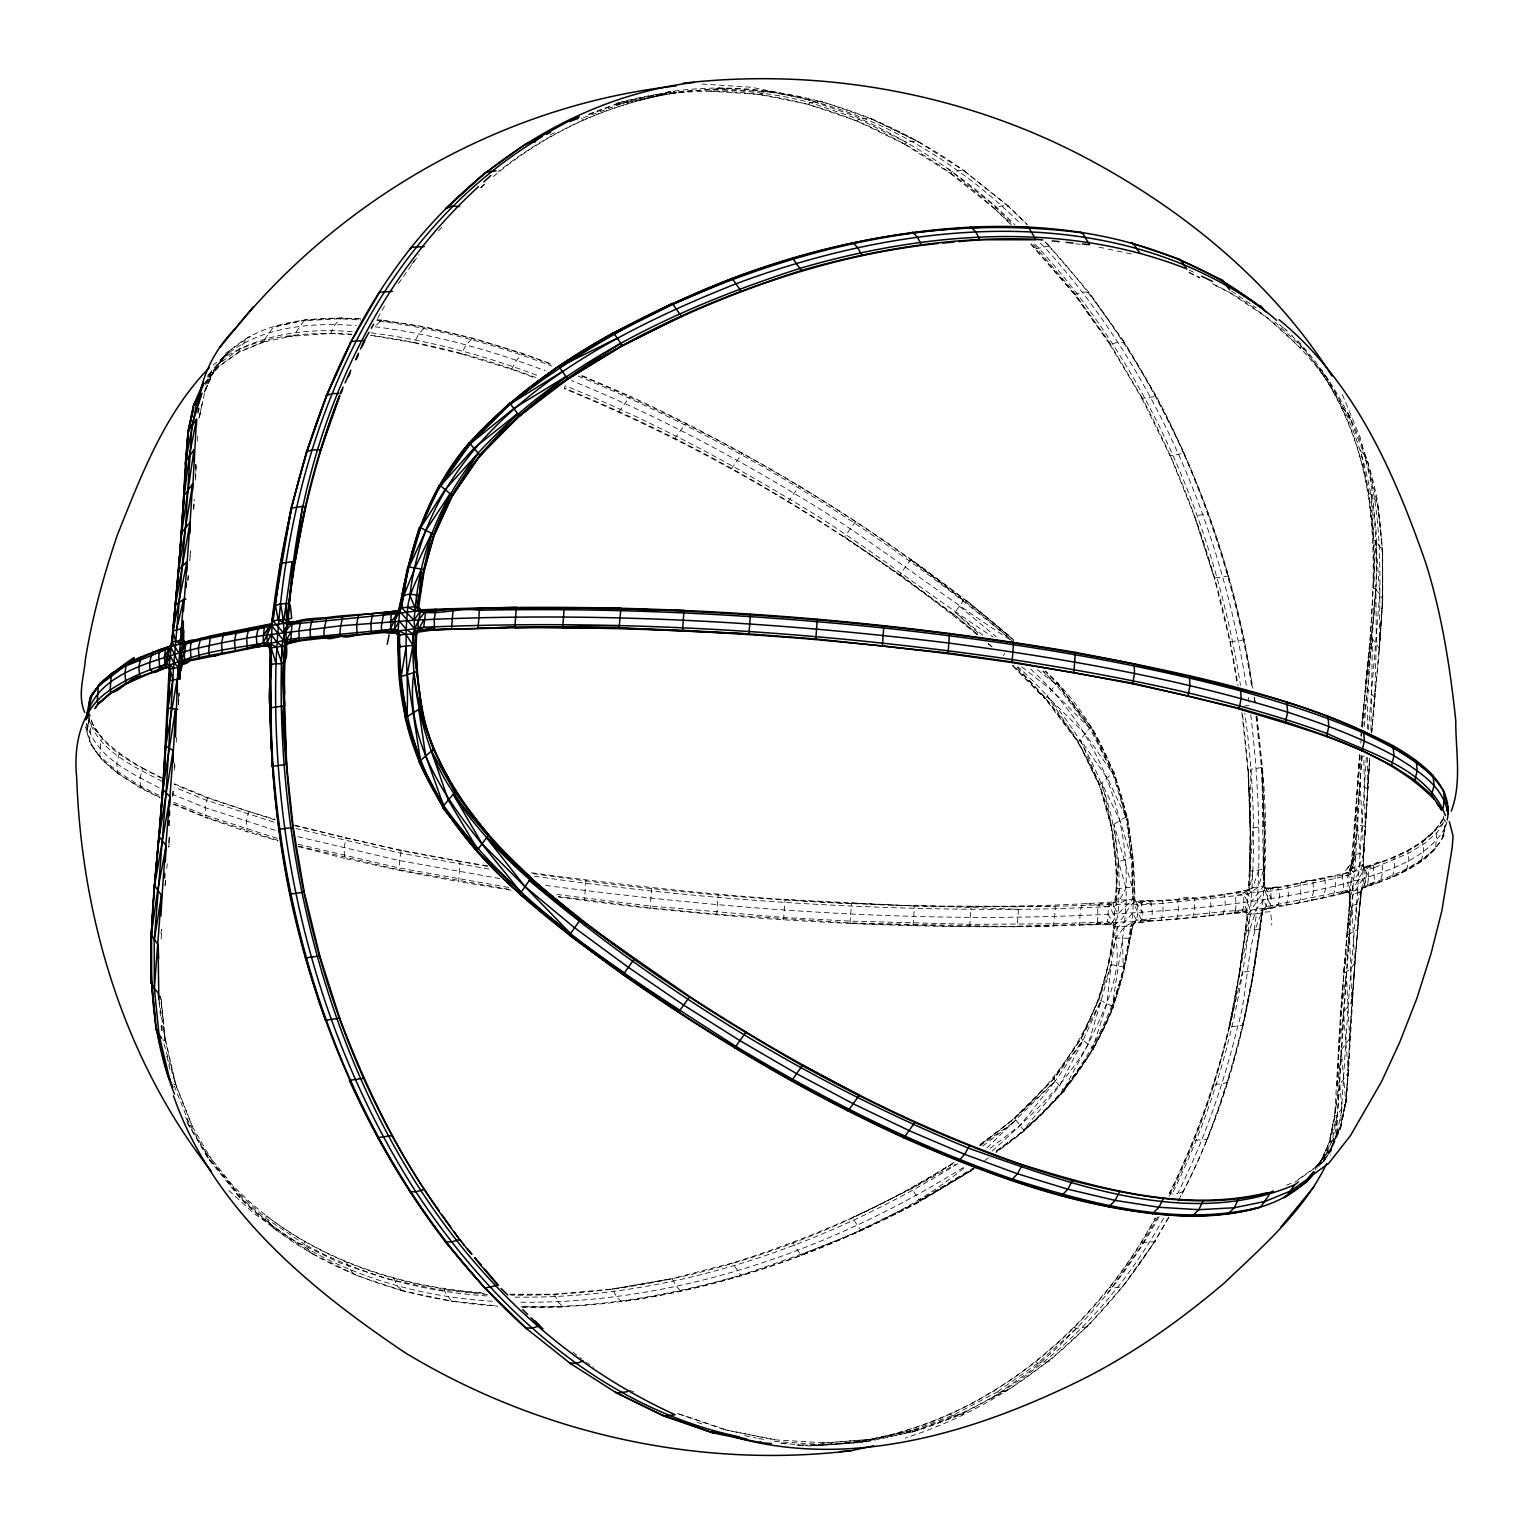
<?xml version="1.0" encoding="UTF-8"?>
<svg xmlns="http://www.w3.org/2000/svg" width="1534" height="1534" viewBox="0 0 1534 1534"><rect width="100%" height="100%" fill="white"/><g stroke="black" fill="none" stroke-linecap="round" stroke-linejoin="round"><path stroke-width="0.75" stroke-dasharray="5 3.75" d="M1297.783 340.682C1339.22 386.204 1367.312 443.115 1377.916 503.804L1377.666 505.664C1389.325 580.83 1377.877 656.59 1371.741 731.699M1250.728 714.691C1258.455 779.004 1261.312 844.179 1256.864 908.857C1242.31 946.286 1237.708 987.685 1228.983 1027.186C1215.12 1084.576 1195.619 1140.51 1169.253 1193.375L1172.034 1194.046C1245.742 1045.996 1267.793 876.087 1244.822 713.157M1256.576 716.167L1262.041 767.499L1263.46 886.211L1270.363 905.846C1269.577 910.544 1262.52 907.15 1262.194 912.193C1250.44 1009.027 1227.679 1105.362 1182.733 1192.512L1180.394 1196.616M1367.542 728.938C1365.778 666.101 1379.488 603.917 1375.864 540.965C1373.122 480.621 1355.807 420.815 1321.829 370.538L1319.393 369.694C1393.447 474.274 1373.237 607.349 1361.655 726.637L1375.921 589.382L1373.333 588.001L1373.716 540.045L1371.128 494.255L1368.596 493.162M1256.883 716.148L1262.367 767.441L1250.804 769.263L1250.325 871.178L1249.002 890.391C1212.148 897.946 1172.398 901.551 1134.776 901.513C1135.812 816.241 1109.868 730.357 1045.517 670.972M1362.192 755.84C1358.146 794.037 1360.294 833.921 1349.69 870.89L1351.339 874.322L1353.026 894.399L1343.439 1012.018L1337.475 1114.739L1329.671 1141.871L1319.47 1164.44L1322.174 1163.213L1330.515 1151.497L1340.313 1129.177L1348.041 1006.975L1356.439 904.811L1361.406 889.356L1366.027 886.978L1367.657 884.447C1361.77 889.471 1363.841 812.157 1363.093 866.173C1368.098 871.83 1366.794 883.987 1361.406 889.356L1360.044 903.296L1349.134 906.306L1340.563 1013.437L1334.676 1116.138L1329.211 1142.236L1319.47 1164.44L1316.421 1168.141M531.397 872.75C724.106 898.751 920.668 915.069 1114.681 901.896C1118.746 876.949 1114.01 851.006 1111.076 826.04L1127.432 815.935L1132.821 856.72L1134.872 900.784C1172.225 900.918 1211.534 897.505 1248.082 889.758C1252.779 829.721 1249.251 768.649 1241.869 708.823M1371.607 733.041L1379.334 648.326C1379.507 583.514 1384.224 517.265 1364.263 454.524L1357.993 448.983M1359.527 754.67L1354.848 824.717L1357.552 825.081L1354.982 867.496L1352.662 890.238L1350.553 894.475L1349.134 906.306L1349.498 894.399L1347.351 890.142C1350.093 880.574 1343.151 870.641 1354.982 867.496L1362.997 865.138L1369.709 759.56M558.376 897.026C710.338 917.946 863.834 927.514 1017.195 926.728L1018.691 906.306C1057.099 906.901 1095.775 904.811 1133.818 903.852L1137.576 905.06L1163.386 903.296L1243.825 894.897L1247.947 894.303L1258.398 887.074L1264.169 885.693L1264.553 826.021L1262.367 767.441C1274.524 893.938 1252.338 1021.222 1206.99 1139.417L1193.433 1140.414M979.612 1145.361L1014.799 1118.305L1053.762 1078.939L1081.202 1038.556L1098.9 999.497L1115.697 938.405L1124.307 926.939L1136.464 920.132L1242.732 909.854L1245.646 911.388L1246.893 914.417L1256.442 913.88L1266.317 906.498L1270.363 905.846L1271.245 898.464L1264.131 885.521L1266.068 887.994C1268.599 895.626 1268.426 906.172 1262.194 912.193L1254.026 969.929L1243.192 1025.23L1228.983 1027.186L1239.472 972.019L1247.986 914.532L1264.399 890.525L1264.783 888.109L1264.399 869.088L1249.654 871.216L1250.172 828.667L1247.986 769.895L1241.505 709.015M1445.066 827.9C1427.924 857.103 1393.62 869.03 1362.863 878.694L1357.648 929.451L1356.439 904.811L1357.417 893.421L1364.608 885.406L1367.657 884.447L1368.596 876.988L1362.786 864.275L1362.863 878.694L1353.026 894.399L1349.747 906.249L1346.756 935.452L1357.648 929.451L1360.792 891.484L1351.857 1001.606L1343.439 1012.018L1340.563 1013.437L1350.553 894.475L1348.846 891.522C1322.922 896.987 1296.844 905.674 1270.363 905.846L1342.288 891.503L1349.153 892.615C1383.361 879.807 1425.316 870.948 1444.088 835.359L1445.181 820.364M1357.648 929.451L1360.044 902.606M1370.917 730.376L1372.47 638.758L1369.862 637.243M716.723 914.782L718.2 894.437M1249.654 871.216L1250.517 828.072L1248.35 769.474L1250.804 769.263M1368.596 876.988L1368.769 869.394L1363.093 866.173L1364.704 867.669C1394.579 858.791 1427.483 846.231 1444.012 818.14C1426.562 845.272 1394.348 859.117 1364.071 866.768L1374.349 867.63L1408.979 853.057L1423.801 843.988L1436.725 832.981L1443.973 822.166M545.682 885.425C765.696 914.36 989.583 928.818 1210.92 906.402C1262.099 900.669 1313.334 893.076 1362.863 878.694L1364.608 885.406L1366.334 886.403L1380.293 882.088L1382.767 872.175L1381.866 862.281C1367.235 860.9 1377.225 874.553 1373.256 882.664L1371.76 885.118L1363.247 887.534L1361.022 892.289L1349.498 894.399L1349.939 907.476L1349.268 894.916L1350.629 906.767L1339.009 1094.183L1336.613 1124.882L1330.285 1155.39M1348.578 1069.62L1346.123 1100.012L1340.313 1129.177L1345.855 1102.908L1348.578 1069.62L1345.912 1100.568L1340.313 1129.177L1331.972 1140.932L1319.911 1164.076L1329.671 1141.871L1339.853 1084.423L1348.309 1072.496L1354.925 962.355L1351.857 1001.606L1349.517 934.839L1343.976 973.553L1338.3 1051.691L1341.176 1050.138L1349.632 1038.537L1354.925 962.355M1345.912 1100.568L1345.855 1102.908L1337.475 1114.739L1331.972 1140.932L1322.174 1163.213M195.623 477.899L195.988 464.323M1271.245 898.464L1270.459 887.803L1266.068 887.994L1278.723 889.758L1335.903 878.388L1351.339 874.322L1359.392 866.403L1363.668 853.69L1369.689 758.256M1374.349 867.63L1365.701 870.277L1363.592 869.49C1335.635 875.07 1305.376 881.762 1277.88 887.4C1286.412 918.502 1261.811 902.721 1246.413 912.577L1235.254 910.851L1234.045 913.229L1223.212 914.571L1135.026 922.72L1130.635 926.363C1121.603 1017.1 1071.269 1100.856 995.374 1151.459M1234.045 913.229C1246.528 915.951 1243.94 899.749 1243.039 892.481C1248.293 890.602 1257.918 894.13 1264.399 890.525L1267.41 891.484L1278.723 889.758M1298.78 1179.071L1315.578 1167.106L1330.783 1148.544L1330.515 1151.497L1316.651 1168.39M1354.637 964.368L1357.858 928.07L1354.637 964.368L1352.068 906.153L1347.216 935.28L1343.496 973.822L1350.86 968.683L1354.695 962.719M1334.676 1116.138L1337.475 1114.739L1336.517 1135.294L1342.039 1109.044L1339.853 1084.423L1337.015 1085.938L1341.061 1013.092L1346.334 972.709L1349.632 1038.537L1349.728 1036.275M556.746 894.437L650.052 906L783.759 917.466L850.354 921.109L970.178 924.35L1054.261 923.794L1107.414 921.876L1111.805 923.698L1113.55 927.035L1130.635 926.363L1132.514 921.896L1133.837 886.805L1116.043 888.857C1124.825 803.279 1080.684 722.226 1017.886 666.753M1351.857 1001.606L1352.163 999.113M1337.495 1085.554L1338.779 1051.308L1343.439 1012.018L1348.309 1072.496L1349.939 1035.757L1345.855 1102.908L1341.176 1050.138L1335.136 1115.755L1329.211 1142.236L1331.972 1140.932M1150.558 901.206C1159.627 936.296 1129.772 914.283 1112.994 925.06L1097.347 922.356L1096.446 924.734L1017.195 926.728L850.047 922.931L716.723 914.226L650.128 907.84L558.357 896.489M178.443 704.777L178.922 693.08M195.566 469.078L195.758 464.514M195.585 480.123L196.237 464.112M360.72 318.804C311.728 316.081 249.62 320.453 218.729 363.903L218.422 366.894L204.597 383.768M1030.503 668.977C1091.844 724.278 1128.89 805.197 1126.052 888.167L1119.436 900.151L1115.563 902.606L1107.874 903.66L1113.588 914.149L1117.461 927.303L1111.095 964.886L1101.086 1000.82L1083.1 1040.282L1055.392 1080.933L1014.799 1118.305L979.401 1145.016C1049.39 1097.711 1103.828 1023.619 1112.438 938.022L1128.564 938.271L1131.958 925.903L1135.582 922.183C1151.305 925.136 1131.67 893.363 1150.634 901.819M1315.271 1170.097L1315.578 1167.106M484.207 1293.296C391.764 1287.275 297.98 1253.892 233.149 1185.667L233.187 1188.294L239.956 1197.786C306.781 1267.352 403.212 1300.295 497.841 1306.143M783.567 919.825L785.044 899.48L914.494 906L1054.97 906.364L1055.373 908.761L1053.475 926.172L969.584 926.728L850.009 923.487M1142.466 904.772C1130.385 893.21 1127.106 918.636 1116.694 922.912L1107.414 921.876L1108.526 906.824C1079.227 902.912 1080.856 898.464 1079.514 925.405M1274.658 321.872L1300.813 345.706L1300.851 348.333L1267.813 318.228L1229.769 292.572L1212.704 284.231M1371.664 732.677L1374.617 697.241L1364.992 686.81L1370.284 637.588L1375.864 540.965L1373.294 539.738L1368.98 493.449L1360.505 449.98M1149.215 921.014L1141.373 919.767L1133.818 903.852L1132.284 887.342L1113.972 824.736L1118.631 861.801L1126.052 888.167L1126.282 899.921L1124.307 926.939L1112.208 1006.304L1113.454 1006.841C1090.54 1066.168 1048.067 1116.234 996.141 1152.398M193.61 508.904L194.109 499.413M1355.788 855.205L1352.528 867.65L1349.69 870.89C1353.026 858.752 1350.093 853.364 1363.649 853.307L1365.183 826.27L1363.803 755.821M178.327 700.06L178.711 693.042M174.435 767.614L174.703 762.935M176.352 742.092L176.621 737.432M1357.417 893.421L1366.295 757.47M1369.594 760.25L1362.997 865.138L1353.908 881.187L1351.339 874.322L1347.466 872.769C1337.034 871.619 1346.718 885.617 1342.288 891.503L1340.85 893.938L1333.391 895.798L1263.191 909.854C1244.822 945.826 1249.366 988.663 1237.554 1026.898C1223.653 1084.442 1204.094 1140.548 1177.652 1193.567L1172.034 1194.046M178.538 704.777L179.248 693.061M913.094 925.213L914.532 905.386L1019.017 909.317L1055.373 908.761L1113.876 906.498L1126.282 899.921L1134.144 898.905L1142.159 912.366M1258.551 870.411L1252.664 887.764L1246.586 890.813L1251.437 901.378L1263.46 886.211L1264.553 826.021L1252.971 827.938L1248.829 887.726L1258.398 887.074L1263.594 869.586L1264.227 826.078L1262.041 767.499M1349.632 1038.537L1351.933 999.593M1363.649 853.307L1369.517 759.809M1353.985 872.213L1350.821 869.759L1359.968 754.901M193.725 509.499L194.3 500.467M174.569 770.049L175.029 763.05M161.051 933.957L161.377 929.259M161.147 938.961L161.799 929.585M169.449 837.794L168.798 847.209L169.545 837.852M190.427 551.224L189.794 560.485L190.542 551.147M1379.258 650.416L1382.633 601.175L1382.652 550.572L1377.916 503.804L1371.128 494.255M212.171 1163.462L186.208 1120.894L208.432 1158.975L214.223 1164.038L242.314 1198.533L239.956 1197.786L208.432 1158.975L205.422 1151.42L233.283 1186.146M1212.55 283.752C1259.088 305.688 1298.665 340.912 1328.578 382.58L1328.578 380.029L1321.829 370.538M1360.811 743.261L1361.904 729.244M1361.962 756.224L1354.062 859.769L1349.805 869.663L1353.717 855.876L1351.205 868.417L1354.982 867.496M203.408 384.919L218.422 366.894L238.959 352.264L264.673 341.737L265.075 338.688L273.397 327.03L306.206 319.935L341.603 317.998L360.298 319.149M187.819 579.814L188.203 575.058M197.464 441.121L198.001 434.141M168.721 842.224L169.104 837.545M1352.873 855.301L1357.935 782.858L1361.291 755.533M850.047 922.931L851.504 903.104L914.494 906M1359.776 754.843L1357.494 782.685L1367.599 789.013M1361.31 736.262L1361.463 728.976M1362.096 726.905L1365.433 687.136L1372.47 638.758L1379.334 648.326M1364.205 726.445L1376.324 582.115L1376.286 533.218L1371.223 482.884L1360.466 438.13L1341.445 392.263M1368.462 729.417L1379.718 594.08L1375.864 540.965L1382.652 550.572L1382.728 599.008L1379.124 649.994L1382.728 599.008L1375.921 589.382L1376.305 643.455L1374.579 699.14M165.499 880.132L164.886 887.266L165.653 880.248M187.953 580.811L188.375 576.285M1360.869 735.994L1361.521 729.014M166.765 868.455L167.225 863.738M1169.426 1196.156C1203.941 1126.723 1226.951 1051.921 1239.28 975.432L1247.41 912.136L1243.595 902.471M1097.347 922.356C1099.36 906.862 1092.591 898.406 1113.876 906.498L1118.075 913.88L1112.438 938.022L1113.933 924.638L1108.2 914.437M1235.254 910.851C1237.996 900.074 1229.884 885.751 1247.947 894.303L1246.854 909.317L1245.052 911.944C1208.926 914.168 1172.264 922.222 1136.464 920.132L1132.821 912.979L1124.805 921.857L1117.461 927.303L1113.128 938.099L1108.181 963.946L1124.729 967.321L1133.204 923.679L1132.514 921.896M1382.537 552.815L1377.8 506.105L1367.273 459.491L1364.263 454.524M1362.518 727.135L1367.638 688.325M1435.632 847.995C1416.822 866.154 1392.258 876.623 1367.657 884.447C1392.795 879.941 1417.55 866.135 1435.632 847.995L1436.725 832.981L1435.46 830.143L1443.897 817.545M1245.32 930.505L1254.179 929.987L1256.442 913.88L1261.504 912.998L1264.515 909.125M1254.179 929.987L1259.222 929.086L1263.096 908.473M651.624 888.052L650.148 908.377M1234.199 912.672L1245.646 911.388L1247.41 912.136L1247.986 914.532L1239.472 972.019L1242.425 972.23L1253.125 970.677L1262.194 912.193M585.969 880.363L584.473 900.669M1252.856 871.12L1249.942 887.764L1248.082 889.758L1251.437 892.404M1169.733 1193.433C1196.117 1140.548 1215.618 1084.596 1229.482 1027.205C1239.031 990.12 1240.047 951.272 1250.689 914.571L1256.864 908.857L1263.556 899.614L1266.317 906.498L1269.232 907.744L1276.48 906.556M1177.92 1201.525C1216.769 1129.638 1240.776 1050.368 1254.026 969.929L1253.125 970.677M202.047 403.825L199.305 417.862L202.948 400.47M87.189 730.107L89.988 715.86L87.189 730.107L89.624 718.737M1242.598 1025.958L1253.7 970.044L1260.066 928.358L1259.222 929.086M1151.229 904.197L1136.579 901.532C1137.921 909.183 1139.302 920.227 1132.188 925.654L1123.291 967.321L1122.37 938.463M487.582 865.828L460.123 861.341L458.647 881.628L511.263 890.238M198.845 418.245L200.666 409.54M203.408 398.284L204.789 391.764L214.089 369.924L227.051 352.226L250.234 336.406L247.607 337.576L239.304 349.234L218.729 363.903M159.919 797.297C130.486 781.918 91.81 763.836 85.904 727.327L86.863 722.763M1340.371 1126.8L1346.123 1100.012L1340.582 1126.263L1330.592 1149.1L1315.367 1167.642L1307.908 1172.973M1442.401 837.909L1445.527 823.662L1442.401 837.909L1433.964 850.526L1421.059 861.533L1392.258 877.333M1447.003 821.649L1442.612 837.334M460.123 861.341L401.275 850.181L399.492 860.593L399.799 870.468L458.647 881.628M1229.482 1027.205L1242.425 972.23M401.275 850.181L346.032 838.082L344.076 848.455L344.556 858.35L399.799 870.468M1119.321 888.857L1118.075 913.88L1132.61 899.461L1132.821 856.72L1118.631 861.801L1119.321 888.857L1116.618 899.94L1113.262 903.833L1107.874 903.66M1361.022 892.289L1362.269 887.592M1161.219 920.668L1163.098 910.889L1162.714 900.285M1176.329 919.384C1183.845 903.641 1166.799 894.38 1194.334 898.119L1194.737 908.07L1192.762 917.85M1223.212 914.571L1225.244 904.792L1224.688 894.226M1208.926 916.182L1210.92 906.402L1210.403 895.837M1333.391 895.798L1335.711 885.962L1334.887 875.435M1349.498 894.399L1351.186 881.935L1348.444 875.147C1321.253 876.01 1294.236 887.016 1266.605 888.876L1264.687 887.361L1271.456 890.89M174.243 783.759L207.493 797.392L248.623 811.544L246.399 821.841L247.127 831.812L278.018 840.9M1298.493 903.181C1306.489 890.986 1290.017 878.273 1312.931 880.919L1313.641 890.832L1311.359 900.669M1286.278 905.424L1288.483 895.626L1287.774 885.08M207.493 797.392L205.153 807.651L206.016 817.68L247.127 831.812M969.641 926.172L971.08 906.306L1018.691 906.92M88.646 720.213C101.11 741.421 121.8 755.802 142.547 768.074L140.016 778.275L141.051 788.38L160.015 797.872M977.216 634.654C852.29 533.698 712.907 449.865 564.282 388.716L565.317 385.763C643.11 417.19 717.72 455.943 789.569 499.164C860.593 540.505 924.465 592.412 993.188 637.147M119.326 753.232L116.737 763.395L117.85 773.558L141.051 788.38M91.292 719.887L92.328 723.933L90.659 726.541L89.547 741.516L101.052 758.793L117.85 773.558M204.329 392.129L211.826 370.787L214.53 369.56L229.736 351.037L207.646 377.441M238.959 352.264L239.304 349.234C274.164 332.015 314.067 328.544 352.379 331.708M1017.272 926.172L1106.57 923.756L1113.933 924.638C1114.125 949.872 1105.42 975.049 1098.402 999.209L1112.208 1006.304L1124.326 967.283L1130.117 937.792L1128.564 938.271M286.781 336.54L330.75 333.472L335.16 324.307L342.024 317.653M1017.349 667.328L1045.536 698.2L1078.057 741.996L1080.358 739.752L1107.548 778.447L1126.033 817.449L1113.626 772.062L1090.693 726.828L1057.041 682.438L1045.153 698.699L1078.057 741.996L1099.284 785.178L1111.076 826.04L1099.763 784.775L1080.358 739.752L1091.019 726.387C1119.111 775.053 1135.659 830.872 1132.284 887.342L1131.325 857.698L1127.03 816.222L1113.991 771.698L1099.284 785.178L1078.46 741.516L1047.262 696.302L1085.363 734.077L1112.764 773.577L1126.033 817.449L1131.325 857.698L1120.223 821.112L1101.911 783.299C1112.035 821.323 1118.19 860.516 1116.618 899.94L1112.898 902.893C1120.395 935.107 1101.508 921.167 1079.629 924.829M536.018 377.632C482.711 357.518 427.296 342.6 370.71 335.352L414.199 342.753L418.84 333.607L425.455 326.934L472.664 338.094L522.883 353.472L551.396 363.98M1330.592 1149.1L1340.582 1126.263L1326.718 1157.614L1319.777 1166.051M205.594 384.957L211.826 370.787L207.282 376.386M205.211 390.115L214.089 369.924M204.789 391.764L214.53 369.56M414.199 342.753L461.389 353.894L466.163 344.786L472.664 338.094M461.389 353.894L511.608 369.291L516.517 360.222L522.883 353.472M618.835 411.975L630.11 396.136C767.153 459.989 896.872 540.677 1012.363 638.355M674.711 438.782L686.005 422.943M731.315 468.848L742.59 453.009M377.671 318.075L384.689 305.784M1155.677 1218.015C1087.529 1344.187 957.312 1445.066 809.492 1444.97L809.07 1444.875C956.852 1444.951 1087.05 1344.11 1155.179 1217.958M1157.786 1216.922L1140.03 1247.947L1107.836 1293.239M1159.129 1216.635C1127.298 1274.696 1083.924 1326.22 1033.283 1368.75L989.257 1400.101M1163.558 1218.207C1109.274 1316.345 1021.26 1399.353 912.346 1431.931L859.539 1442.516L815.685 1445.757M1168.64 1217.152C1112.629 1320.448 1017.675 1402.249 905.271 1438.01M1168.544 1217.919L1154.546 1241.773L1141.123 1242.54M855.608 521.56L844.64 536.9L899.94 574.675L953.4 614.789L964.618 598.759L1013.916 640.292L964.311 599.18L910.889 559.277L899.614 575.173C795.494 500.448 683.32 436.5 564.55 388.16M788.035 501.848L799.329 486.01M1073.953 1327.389L1076.523 1328.348L1087.203 1326.814L1123.77 1285.281L1155.639 1240.45L1122.62 1286.7L1111.92 1288.253L1109.255 1287.371M1363.055 864.486L1363.592 869.49L1352.662 890.238L1347.351 890.142L1345.759 892.654L1340.85 893.938M1206.99 1139.417L1207.967 1138.324M1088.085 1325.491L1048.623 1361.636L1037.962 1363.17L1035.469 1362.134M411.783 264.097L415.944 258.249M398.418 283.656L419.204 254.433M1049.582 1360.255L1007.244 1390.782L996.582 1392.335L952.748 1415.441L906.92 1432.257L904.715 1431.088M1392.431 876.758L1394.77 867.4L1393.754 856.912L1407.886 850.756L1422.67 841.725L1435.575 830.738M1406.467 870.008L1408.845 860.612L1407.886 850.756M1421.251 860.957L1423.667 851.562L1422.67 841.725M912.346 1431.931L963.41 1413.907L964.905 1412.2L918.789 1429.209L871.485 1439.448L823.125 1443.015L816.433 1445.776L797.757 1444.549M376.482 324.901L381.755 320.088L425.455 326.934M1315.367 1167.642L1330.783 1148.544M208.682 374.699L227.051 352.226M204.808 383.232L218.633 366.358L239.17 351.708L264.883 341.181M1003.217 655.536L1004.828 653.599M614.827 105.002L662.113 94.782L669.073 91.81C773.577 76.316 880.094 109.873 964.675 171.175L918.329 141.837L869.567 117.715L858.925 119.269L856.797 120.956L808.341 104.37L759.388 94.418L710.472 91.215L717.567 88.224L722.917 87.898L724.93 89.125C642.478 89.49 562.288 120.668 498.071 171.789M857.429 1441.308L864.927 1442.19L871.887 1439.218L919.173 1428.998L917.581 1430.723L864.927 1442.19L816.433 1445.776M438.551 230.982L443.153 225.747M1132.188 925.654L1130.635 926.363M986.976 1147.969L1055.392 1080.933L1053.417 1078.479L1081.202 1038.556L1101.086 1000.82L1088.105 1044.366L1063.503 1090.156L1064.308 1091.192L1023.964 1130.807L995.892 1152.111M1442.708 823.873L1422.555 841.131M992.172 1151.114C1027.569 1118.727 1063.982 1086.494 1088.105 1044.366C1103.445 1011.309 1122.83 976.084 1115.697 938.405M480.583 187.57L484.073 184.425M481.043 187.666L484.552 184.502M493.296 176.602C545.452 132.844 609.228 103.257 676.571 92.692L669.073 91.81L616.419 103.277L615.211 104.791L662.515 94.552M1076.523 1328.348L1037.962 1363.17L996.582 1392.335L994.166 1391.223M306.627 319.59L273.397 327.03M618.681 102.778C681.192 85.329 747.729 86.211 810.355 102.625L820.997 101.091L871.254 118.885L918.713 141.914L911.905 141.186L904.274 144.004L856.797 120.956M982.795 1146.071L1016.237 1120.414L1014.492 1117.826L1053.762 1078.939L1083.1 1040.282L1080.78 1038.173L1098.9 999.497L1111.095 964.886L1106.858 1003.715L1092.687 1048.086L1093.684 1048.949L1064.04 1090.904L1023.964 1130.807L995.585 1151.766M990.159 1148.314L1020.014 1125.496L1055.392 1080.933L1063.503 1090.156L1093.378 1048.719L1113.454 1006.841L1124.729 967.321C1110.233 1031.116 1073.953 1088.641 1023.466 1130.098L1024.213 1131.095M984.675 1160.624L988.414 1157.786M963.812 1168.179C898.962 1220.93 818.523 1249.059 740.232 1275.329C669.303 1295.463 595.786 1308.751 521.828 1306.584M222.545 357.805C259.131 326.646 310.136 322.102 356.252 325.591M1294.83 1182.292L1306.028 1174.315M212.996 365.092C251.749 334.949 304.748 331.517 352.015 334.201M979.996 1145.936L1016.237 1120.414L1023.466 1130.098L1059.63 1085.765L1083.1 1040.282L1092.687 1048.086C1116.579 1010.407 1124.096 966.228 1133.204 923.679L1135.026 922.72M954.167 1162.273C885.597 1206.414 809.99 1238.647 732.332 1263.019L730.913 1263.422M957.753 1163.673C825.177 1246.279 670.147 1299.797 512.739 1297.093M963.333 1167.508C830.757 1250.325 675.823 1304.437 518.3 1302.193M974.78 1167.125L919.633 1200.489L911.445 1188.236L954.378 1162.638C822.397 1245.09 667.808 1297.131 511.186 1295.08M971.233 1170.193C865.483 1237.67 745.62 1283.594 621.366 1301.657L616.649 1296.959L612.507 1289.02L554.273 1294.255L509.729 1294.217M975.317 1167.738L919.633 1200.489L920.534 1201.275L973.515 1169.234L920.285 1201.007L860.727 1229.865L853.978 1220.335L852.597 1217.612L911.714 1188.716L955.452 1164.421M1008.279 1389.344L964.541 1412.43M823.125 1443.015L871.887 1439.218M759.388 94.418L766.616 91.446L771.947 91.12L773.845 92.347L724.508 89.03M549.939 135.069L556.209 131.771M808.341 104.37L810.355 102.625L858.925 119.269L906.479 142.355M725.659 1429.63L676.762 1413.255L725.237 1429.861L774.612 1439.582L772.695 1441.327L821.725 1444.549L870.181 1440.982M1183.769 1191.285L1177.652 1193.567M520.927 1306.853C660.828 1310.554 797.968 1266.144 920.534 1201.275L861.494 1230.306L800.729 1254.889L792.694 1242.617M1030.733 244.059L1074.433 294.451L1109.926 344.479L1118.152 342.197L1124.077 342.331C1190.748 446.893 1233.873 565.854 1252.53 688.325M629.285 1390.207L633.868 1391.99M904.274 144.004L950.217 173.265L952.537 171.674L963.179 170.14L1008.643 206.265L1026.936 224.117M1228.025 1082.064L1222.023 1084.039L1213.49 1084.174M950.217 173.265L994.185 208.356L1002.086 205.709L1008.643 206.265M1109.926 344.479L1141.929 398.418L1156.425 396.328C1204.631 487.371 1237.478 586.448 1252.837 688.306M1286.47 1185.245L1292.913 1182.618M1035.718 248.911L1048.872 245.958L1088.91 292.361L1124.422 342.389L1156.425 396.328M1074.433 294.451L1082.563 292.035L1088.565 292.304L1124.422 342.389M588.903 114.091L621.654 102.069L674.461 91.484M588.692 114.59L613.044 105.597M583.419 117.754L627.08 101.743L629.285 102.912M1342.423 874.188L1350.284 871.753L1352.528 867.65L1355.289 824.774L1360.159 783.625L1363.668 853.69M1169.924 454.678L1194.296 515.846L1208.83 513.756M1342.288 891.503L1347.351 890.142M963.41 1413.907L952.748 1415.441L950.447 1414.29M264.673 341.737L295.353 335.428L295.832 332.379L304.135 320.721L339.589 318.765L360.682 320.05M612.507 1289.02L672.065 1278.551L676.379 1286.47L681.249 1291.417M1373.313 865.31L1367.753 866.998M1311.532 900.094L1323.286 898.119L1325.587 888.282L1324.762 877.755M1324.839 878.368L1312.931 880.919M1341.004 893.382L1348.846 891.522L1350.227 889.394L1348.271 882.721M1248.35 769.474L1249.999 828.13L1252.971 827.938M1244.074 706.158L1249.731 705.333L1248.139 696.072M1277.803 886.786L1270.459 887.803L1277.88 887.4M1242.732 909.854L1250.114 910.352L1247.756 901.896L1243.825 894.897L1235.599 893.536M607.886 1289.806L670.358 1279.03L732.332 1263.019L741.516 1275.904M662.113 94.782C791.237 75.971 920.688 134.57 1011.27 224.386M1265.109 912.078L1270.651 911.695L1271.801 925.175M1096.561 924.177L1106.57 923.756M1126.282 899.921L1115.544 899.844L1118.631 861.801L1115.601 862.434C1113.281 784.986 1069.256 715.918 1012.977 665.372M1244.438 639.774L1229.923 641.883L1214.295 577.589L1194.219 515.06M1106.359 924.312L1111.325 924.293M1019.017 909.317C856.356 910.218 693.579 899.403 532.624 875.952M509.94 1294.715L554.483 1294.754L558.261 1302.232L563.457 1307.141L521.253 1307.102M1228.792 575.998L1214.276 578.088L1194.296 515.846M851.466 903.718C744.335 898.694 637.396 889.011 531.282 873.364M377.076 319.801L381.755 320.088M376.674 320.146L381.333 320.433C440.258 327.95 497.821 343.942 553.218 365.15M330.75 333.472L351.785 334.776M717.567 88.224C831.927 88.723 940.4 144.1 1020.398 223.6M823.528 1442.785L774.191 1439.793L725.237 1429.861M781.132 1443.034L811.083 1446.102M781.4 1443.475L788.399 1443.935M797.066 1445.181L806.405 1445.795M701.939 84.006L751.468 87.265L801.036 97.313L852.77 115.28C912.672 141.818 968.472 178.385 1014.914 224.731M1184.631 453.661L1183.596 453.22C1149.407 377.863 1104.902 307.049 1048.872 245.958M1075.679 243.772L1080.339 244.232M205.422 1153.971L233.187 1188.294L266.302 1218.475L304.422 1244.17L311.172 1253.661L313.396 1254.294L273.071 1227.967L266.302 1218.475L266.187 1215.772C328.602 1263.402 406.222 1287.697 484.015 1292.817M487.524 1294.581L437.995 1289.595L386.932 1278.819L339.589 1262.789L293.531 1240.297L255.008 1214.334L228.566 1190.269M486.93 1295.904C423.288 1291.916 360.337 1275.157 304.422 1244.17L304.231 1241.428M492.472 1301.235C398.322 1295.655 302.639 1262.463 236.217 1193.318M444.323 1288.828L444.822 1291.686L451.571 1301.158L497.515 1305.913M379.416 321.2C438.436 328.717 496.115 344.767 551.626 366.012M375.005 326.742C433.297 334.182 490.286 349.848 545.126 370.768M371.113 332.859C428.58 340.203 484.821 355.505 538.933 376.041M487.467 866.422L401.141 850.795L294.796 825.752M489.058 869.107L400.278 853.057L293.703 827.976M499.796 878.541L399.492 860.593L292.86 835.493M508.598 887.438L399.185 867.995L294.854 843.47M508.943 889.317L399.741 869.912L293.397 844.87M1365.183 826.27L1357.552 825.081L1360.121 854.496M451.571 1301.158L453.489 1301.695M393.759 1278.148L397.287 1286.067L402.924 1291.014M402.579 1290.765L353.951 1274.562L347.202 1265.09L346.914 1262.29M773.424 92.232L822.397 102.184M744.68 1435.651L756.358 1438.01M758.697 1438.489L765.696 1439.908M1098.881 247.127L1105.765 248.566M1108.066 249.064L1114.95 250.521M1117.251 251.001L1124.154 252.458M1126.455 252.937L1133.338 254.395M400.911 1290.458L453.144 1301.446M583.553 119.71L581.252 118.559M294.95 825.158L346.032 838.082M298.114 846.615L344.556 858.35M248.623 811.544L275.085 819.309M274.931 819.923L207.32 797.987L174.071 784.353M273.819 822.128L206.074 800.154L174.703 787.287M275.161 830.297L205.153 807.651L171.693 793.922M277.136 838.369L204.981 815.091L173.61 802.244M277.942 840.325L205.92 817.104L170.447 802.57M173.495 1084.02L176.007 1085.017L192.44 1126.32L189.967 1125.419L174.377 1086.187M697.165 1422.306L703.78 1424.568M511.608 369.291L535.749 378.189M176.007 1085.017L165.404 1040.838L162.872 1039.726L175.624 1084.73L192.057 1126.052L214.223 1164.038M172.767 804.046L206.016 817.68M582.095 375.677L630.11 396.136M581.712 376.041C736.301 441.274 883.047 528.405 1009.717 638.719M577.992 375.983C735.534 441.389 882.817 531.895 1013.226 641.768C938.75 594.137 870.2 537.82 793.73 493.143C722.514 450.344 648.614 411.802 571.53 380.624M800.729 1254.889L801.899 1255.521M1245.052 911.944L1246.413 912.577M1188.946 269.965L1195.35 273.09M1189.061 272.266L1199.741 277.481M1189.234 272.764L1199.895 277.98M313.032 1254.045L355.715 1274.907M142.547 768.074L161.511 777.585M161.319 778.16C134.436 764.047 101.34 748.899 90.564 718.43M162.086 781.362C134.129 766.578 98.406 751.104 88.569 718.43M159.037 787.786C131.215 773.04 95.434 757.087 87.054 723.875M158.884 795.245L139.882 785.734L116.622 770.873L99.806 756.089L100.899 741.114L102.548 738.468L92.328 723.933M860.727 1229.865L861.763 1230.556M585.777 1362L593.773 1367.101M1231.476 291.115L1256.25 307.816M274.989 1228.389L241.931 1198.284M1292.069 335.716L1291.686 335.467C1355.845 402.33 1379.124 497.745 1373.735 588.327M1341.56 407.68L1347.792 413.106L1350.802 418.092L1350.745 420.565L1328.444 382.119M899.94 574.675L953.745 614.29L977.561 634.156M910.582 559.661L963.544 600.523M1021.759 666.83L1051.845 690.338L1089.984 728.458L1112.764 773.577L1090.693 726.828L1056.734 682.879L1045.21 671.413M1037.31 669.725L1056.082 684.452L1089.984 728.458L1056.734 682.879M1008.279 206.189L963.179 170.14M947.13 168.107L991.558 203.543L1013.36 224.846M1114.681 901.896L1118.018 904.811M572.796 1351.953L581.961 1359.277M959.517 606.313L996.295 636.898M982.795 635.249L955.26 612.315L980.13 634.731M988.203 643.82L991.865 646.869M953.745 614.29L977.388 634.386M988.318 643.666L991.942 646.754M1283.824 327.969L1287.314 331.133M1279.509 324.364L1286.853 330.96M1045.21 241.969L1050.196 246.821L1044.846 241.893M1007.244 205.307L1027.243 224.808M1040.397 243.12L1043.734 246.38C1154.661 367.815 1221.256 525.299 1246.528 686.791M1034.894 244.232L1038.23 247.492C1148.525 368.256 1215.024 524.724 1240.469 685.314M1031.212 243.868L1074.912 294.279L1110.405 344.306M994.185 208.356L1010.791 224.578M1042.89 671.317L1056.082 684.452L1043.101 670.876M1012.632 665.89L1045.153 698.699L1012.9 665.488M1033.513 244.52L1072.611 290.52L1108.488 341.047L1142.408 398.265M1300.813 345.706L1328.578 380.029M85.904 727.327L90.832 744.278L101.052 758.793M185.595 1117.423L205.556 1151.881M1140.817 395.542L1141.603 397.095C1189.636 486.987 1222.464 584.953 1238.034 685.679M1141.929 398.418L1170.116 455.751L1183.596 453.22C1216.174 528.329 1239.856 607.368 1251.974 688.383M1347.792 413.106L1367.043 461.427M1443.245 816.146L1445.316 824.237M163.697 1031.5L175.624 1084.73M166.784 1056.044L170.14 1070.023M1254.448 697.548L1255.656 704.489M1254.122 697.567L1255.33 704.509M1230 641.672L1237.113 683.474M159.114 999.823L163.371 1029.237M1256.02 716.282L1261.504 767.709L1263.69 826.385M161.166 998.922L163.755 1024.539L160.552 996.295L163.352 1024.233M163.601 1026.572L165.02 1040.551M159.076 1002.373L160.744 1018.71M1367.523 757.413L1367.542 788.131M173.093 791.007L172.69 798.044L173.15 791.045M1354.062 859.769L1345.203 871.159L1354.062 859.769M165.404 1040.838L163.87 1026.783L165.404 1040.838"/><path stroke-width="1.5" d="M174.531 1094.126C129.7 982.469 162.182 860.919 165.71 745.102L162.872 789.588L170.025 796.721L169.699 806.27M175.432 737.183L177.925 666.811L184.061 642.784L211.404 635.728L271.595 623.724C287.395 489.806 326.263 354.488 411.38 247.3L424.266 246.552M192.594 490.938L196.505 419.261L188.126 431.112L178.596 571.568L171.904 642.554L167.417 656.379L164.253 664.912L159.804 668.977L126.018 683.934L111.368 692.908L98.521 703.876L97.256 701.019L98.349 686.005C117.063 664.951 144.311 654.75 170.466 646.14L172.172 642.842L181.683 532.605L188.126 431.112L193.687 404.823L203.485 382.503M196.486 426.011L196.505 419.261L189.449 455.387L184.138 495.597L178.653 569.919L169.354 664.816L162.872 789.588L175.547 709.111L177.81 709.417M474.581 1257.938L497.802 1285.281L485.127 1288.042C322.313 1109.6 257.079 858.446 272.4 621.443L280.818 563.879L290.885 508.847L307.183 450.9L327.145 394.564L351.305 341.488L364.306 340.567L369.004 332.36M542.384 136.526C362.043 243.772 284.269 462.405 276.043 663.513C270.636 848.053 315.793 1035.642 415.848 1191.803C491.129 1306.412 601.692 1408.193 739.33 1436.859M583.342 1360.946L576.017 1363.477L569.325 1362.825L616.879 1393.179L664.433 1416.285L675.075 1414.731C389.406 1284.303 269.946 941.895 281.968 646.14C285.324 616.917 302.639 619.468 326.608 617.646C350.538 614.137 375.408 614.635 398.993 610.436L401.563 607.752L414.736 606.793L418.648 607.061L420.872 609.803C639.697 601.079 859.481 615.671 1075.353 652.372C1183.577 673.196 1294.178 694.672 1392.949 745.62C1419.276 760.73 1453.964 784.679 1447.252 819.789M284.576 701.019L286.59 764.392L293.167 827.382L304.231 892.098L289.696 894.207C273.129 813.384 267.875 730.759 270.463 648.403L270.195 643.379L290.904 639.007L394.622 629.055L405.916 634.194L416.673 634.271L418.935 630.282L423.71 627.272C620.503 618.854 818.025 631.318 1012.843 659.639C1119.475 676.436 1226.184 697.05 1327.926 733.846C1369.824 753.328 1427.272 768.4 1445.431 815.57M284.653 693.828C283.061 663.57 287.126 633.35 280.415 603.936L274.509 605.547L271.518 625.45L263.196 642.995C237.751 653.024 208.682 653.062 182.623 662.554L180.398 666.676L179.497 679.006L169.334 680.578L165.768 746.003L173.131 750.471L172.92 762.302M1273.393 1191.074L1269.117 1192.819L1268.925 1195.312L1260.603 1206.97C1177.901 1227.622 1092.246 1204.209 1013.169 1179.339C916.086 1145.86 824.026 1099.322 736.128 1046.514C630.11 978.251 518.281 909.835 443.633 805.618C411.457 754.575 398.648 694.442 399.588 634.635L397.421 632.602L390.691 632.449L391.055 614.329L420.374 610.398L516.344 607.291L514.849 627.713L434.429 629.765L417.516 632.2L398.993 610.436L391.055 614.329L287.778 624.587L278.172 620.024L273.09 620.906L263.426 635.44L263.196 642.995L264.212 646.102L269.811 645.814L271.135 647.693L276.043 663.513C296.369 667.673 279.476 631.337 289.581 621.96L293.358 621.596L271.518 625.45C242.794 633.638 211.615 635.824 182.68 644.913L175.528 640.886L172.959 631.03L181.376 535.098L185.614 461.561L197.483 398.706L202.028 393.068L191.942 424.956L185.518 527.255L173.534 667.923L166.055 793.174L154.263 939.92L154.34 988.375L159.095 1035.143L169.737 1079.476L166.957 1072.573M181.376 535.098L184.138 495.597L192.613 483.977L190.101 522.212L175.24 606.237L172.172 642.842L164.406 657.319L165.48 667.98L169.565 667.348L170.178 670.013L165.883 745.294M183.313 620.906L183.428 639.889L184.77 642.209L183.428 639.889L183.754 630.378M183.428 611.395L190.101 522.212L181.683 532.605L194.07 449.615L185.614 461.561M87.841 718.2L89.912 698.641C93.363 681 182.527 623.782 98.349 686.005M817.277 619.218L815.8 639.563C715.707 631.241 615.268 626.965 514.849 627.713L619.333 625.604L620.925 608.231L479.509 608.423L478.109 628.288L514.849 627.099L619.468 628L749.014 633.906L815.877 638.949L948.127 653.024L1012.21 661.959L1132.859 683.205L1239.204 708.248L1285.55 721.862L1326.68 736.013L1362.154 750.567L1391.645 765.332L1414.866 780.173L1431.644 794.957L1441.672 810.067L1436.572 802.8M189.871 533.544L190.101 522.212M191.041 659.965C180.686 667.539 185.48 649.074 185.691 644.107C185.921 640.828 195.796 638.182 191.175 642.65C188.241 654.059 196.084 661.748 182.105 664.567L181.012 670.741M160.955 915.875C164.483 846.921 172.863 778.198 175.547 709.111L167.935 707.941L172.863 679.792L169.565 667.348L167.264 664.03L167.417 656.379L168.356 648.901L171.559 644.97L165.346 649.86L125.922 666.005L124.944 673.464L126.018 683.934L139.728 676.647L168.28 666.638L173.917 662.803L178.922 662.094C206.381 650.55 237.808 648.019 267.184 642.42L276.216 646.83L285.784 646.178L290.904 639.007L291.997 624.05L300.779 621.212L399.013 610.781C409.54 550.418 428.005 489.979 469.308 442.789C539.987 365.092 635.747 316.618 732.101 278.479C904.753 214.626 1127.701 189.948 1276.614 320.338M180.092 678.987L180.398 666.676L170.677 646.715L171.942 642.037L183.428 639.889M186.208 587.349L186.343 582.671M186.688 570.974L186.956 561.617L178.653 569.919L178.596 571.568M291.211 508.713L271.518 625.45L286.532 644.146L299.437 640.963L298.881 630.416L300.932 620.656L288.986 622.516L283.924 619.352L278.172 620.024L275.353 604.818L280.818 563.879L291.211 508.713L306.57 451.744L326.493 395.504L350.615 342.542L379.454 292.227L392.397 291.383M169.066 825.388L169.239 820.613M169.392 815.82L169.545 811.045M1258.647 305.362L1260.929 306.033L1264.63 310.482C1112.572 197.694 904.197 221.145 736.627 283.541C595.806 339.244 429.175 427.852 409.904 595.633L414.736 606.793L420.374 610.398L425.877 609.765L423.71 627.272C383.136 634.117 340.836 635.459 299.437 640.963M750.433 614.175L748.956 634.52M514.849 627.099L434.429 629.765L434.237 619.142L435.924 609.343L419.415 612.469L414.103 620.215C417.421 663.378 416.788 707.96 433.892 748.956C483.344 861.264 592.949 928.799 689.686 996.582C794.018 1064.462 904.542 1123.943 1022.392 1164.709C1100.626 1189.253 1185.245 1212.589 1267.122 1192.723M167.935 707.941L170.178 670.013L168.28 666.638C152.326 674.519 146.344 674.979 151.502 654.635L153.016 652.142M164.56 877.966L164.79 873.364M165.346 861.84L166.151 845.694L159.172 836.778L165.71 745.102M169.354 680.981L169.948 669.169L169.354 664.816L167.264 664.03C147.111 669.955 127.59 678.296 110.141 690.051C80.516 709.091 73.383 744.968 76.7 777.623C81.455 917.716 124.043 1059.956 211.174 1171.075M169.334 680.578L169.948 669.169L181.472 666.638L181.702 652.372L185.691 644.107L192.459 640.771L269.428 625.335L271.595 623.724L264.289 628.039L263.426 635.44C233.494 640.157 203.677 645.967 174.531 654.366C139.632 665.334 93.191 678.968 86 719.81L89.912 698.641L100.017 683.474L112.864 672.506L111.234 675.018L110.141 690.051C113.171 699.389 131.905 674.538 139.728 676.647L138.789 666.772L141.32 656.82L112.672 673.081M280.415 603.936L289.274 603.418C297.558 532.471 314.048 462.578 339.436 395.772C311.421 467.371 294.279 542.94 287.74 619.506L289.581 621.96L288.219 621.328C295.353 460.967 358.323 296.292 478.512 186.649M619.468 628L682.534 630.282L683.991 610.513L564.167 607.828L562.748 627.694L619.468 628L619.333 625.604M166.151 845.694L157.619 890.545L151.252 934.973L154.646 883.584L151.252 934.973L158.06 944.637L158.711 958.731M158.788 997.56L158.136 993.035L154.34 988.375L161.453 895.262L154.57 885.674L162.853 788.092L159.172 836.778L173.131 750.471M185.326 464.438L187.857 434.007L193.687 404.823L197.483 398.706M682.534 630.282L749.014 633.906M185.537 463.901L188.068 433.451L193.418 407.756M184.598 659.121L182.105 664.567L178.922 662.094L183.581 599.487L185.882 599.046M154.57 885.674L159.21 834.86L154.57 885.674L170.025 796.721M1139.839 253.014L1133.089 243.542L1131.076 242.986L1180.049 259.438L1186.798 268.91C1063.541 220.282 925.405 231.845 800.537 268.182C682.362 306.436 563.361 359.742 478.205 453.029C451.418 487.352 430.651 526.392 421.371 569.152C415.446 583.112 407.641 596.688 407.392 612.258C403.73 647.003 409.29 681.901 406.778 716.742L405.398 718.257C431.591 833.863 532.279 909.01 623.111 974.723C711.757 1037.08 805.312 1092.687 903.89 1137.864C995.125 1177.882 1091.326 1213.356 1191.976 1216.347C1235.081 1215.657 1284.763 1208.466 1313.871 1173.337M384.037 612.488C380.259 631.183 377.556 634.328 397.421 632.602L399.99 646.773L398.437 647.31C394.967 744.048 447.87 832.732 520.045 893.708C603.591 965.519 696.11 1026.246 791.755 1080.607C877.563 1127.816 967.245 1169.023 1061.739 1195.561C1125.496 1211.726 1193.49 1224.746 1258.474 1207.757L1260.603 1206.97M405.398 718.257L399.665 677.434L401.179 676.475C391.956 626.025 404.458 575.384 419.376 527.102L434.371 534.772L424.285 570.073L418.648 607.061L421.371 569.152L407.776 566.698L401.563 607.752L389.962 629.323C356.367 638.355 319.13 633.926 285.631 643.532C273.8 859.539 333.53 1084.921 471.475 1254.294M564.167 607.828L516.249 607.847M258.556 626.754L256.389 636.533L257.079 647.06L191.117 660.579M127.322 664.088L161.377 649.15L159.881 651.624C155.893 659.773 165.768 672.985 151.521 672.582M164.406 657.319L165.346 649.86L170.677 646.715L187.301 641.615M159.172 836.778L159.363 835.263M305.458 506.757L295.065 561.904L292.112 561.693L283.924 619.352L287.74 619.506M162.872 789.588L163.026 788.399M151.348 983.428L151.348 932.825L151.348 983.428L154.34 988.375M151.252 934.973L151.482 933.247M304.94 506.738L302.524 506.431L288.622 603.399L287.222 621.788L284.519 623.571M815.8 639.563L882.376 645.948L883.852 625.623M165.768 746.003L177.177 679.083L177.465 693.08M1448 814.19C1444.031 785.581 1416.227 769.704 1393.984 755.725C1360.179 737.413 1324.072 724.086 1287.601 712.159C1177.422 678.124 1063.446 658.297 949.316 643.13C771.966 621.385 592.699 611.357 414.103 620.215L401.563 607.752C406.874 564.876 418.322 522.902 439.568 484.993L450.095 493.68L433.873 534.503L424.285 570.073L421.371 569.152C417.593 586.141 415.311 603.13 414.103 620.215L340.759 625.776L263.426 635.44M178.653 569.919L192.613 483.977M154.263 939.92L161.453 895.262M451.629 629.093L424.247 629.745L416.634 631.509L416.232 645.258L406.222 645.948L401.179 676.475L416.845 671.7L415.58 634.175L424.036 619.659M882.376 645.948L948.031 653.637L949.527 633.331M948.031 653.637L1012.095 662.573L1013.571 642.267M300.779 621.212L293.109 622.152L287.778 624.587L283.196 632.545L273.09 620.906L280.492 563.994L291.805 507.984L302.524 506.431M186.956 561.617L172.959 631.03L183.217 628.039L182.795 642.152L192.459 640.771M451.59 628.461L453.124 608.653L424.803 612.219L418.59 619.947L412.761 633.945L412.953 645.258L407.258 674.346L420.45 760.557L419.261 762.456L442.942 807.229L477.764 849.568L476.806 851.581M387.22 644.299L389.137 634.75M1012.095 662.573L1073.877 672.659L1075.353 652.372M198.116 405.225C201.318 376.079 214.702 349.33 235.296 328.602M197.886 412.723L198.806 408.351M88.972 708.056L91.599 696.091L99.825 684.049M1447.137 811.237L1448.096 806.673M1073.877 672.659L1132.725 683.819L1134.508 673.407L1134.201 663.532M188.126 431.112L193.629 407.2L187.857 434.007M176.544 629.496L183.581 599.487L175.47 604.856M1132.725 683.819L1187.968 695.918L1189.924 685.545L1189.444 675.65M1434.002 799.156C1382.652 747.039 1306.565 730.491 1239.05 708.842L1241.14 698.507L1240.527 688.574M342.715 615.997C339.781 632.468 334.719 641.346 357.077 634.903M358.572 614.52L356.655 624.3L357.019 634.271M372.8 613.332L370.921 623.111L371.324 633.695M312.092 619.276L310.041 629.055L310.597 639.62M326.608 617.646C323.847 632.89 318.267 644.242 341.162 635.728M200.666 638.202L198.327 648.038L199.171 658.565M211.404 635.728L210.024 638.163C209.602 650.186 203.658 662.65 222.238 652.851L221.529 642.938L223.791 633.101M236.754 630.57L234.529 640.387L235.258 650.934M248.834 628.384L246.629 638.182L247.338 648.709M1285.377 722.456L1287.601 712.159L1286.873 702.188M1326.507 736.608L1328.847 726.349L1327.984 716.32M1361.962 751.142L1364.397 740.922L1363.458 730.855M1391.453 765.926L1393.984 755.725L1392.949 745.62M1414.674 780.768L1417.263 770.605L1416.15 760.442M1431.452 795.532L1434.098 785.408L1432.948 775.207M339.915 395.81L320.798 449.788L312.246 449.922L306.244 451.897M184.77 651.547L181.568 659.984L183.217 663.417L190.082 657.626M1238.647 1198.572L1234.333 1207.737L1227.373 1214.41M1203.25 1200.528L1198.84 1209.693L1191.976 1216.347M1163.52 1198.092L1158.995 1207.258L1152.245 1213.912M1119.801 1191.247L1115.16 1200.393L1108.545 1207.066M203.408 384.919L194.511 405.168L200.34 391.975M1326.68 1163.577C1303.938 1211.035 1261.907 1247.18 1224.324 1282.98C1181.161 1319.624 1134.987 1352.604 1084.423 1378.376C977.158 1431.548 852.386 1470.531 732.964 1436.687M1072.611 1180.106L1067.837 1189.214L1061.336 1195.906M343.098 387.162L340.203 393.529L332.226 393.548L326.167 395.657M345.035 382.925L350.807 370.212M355.639 359.627L358.534 353.28M360.452 349.043L364.306 340.567M340.701 393.567L342.638 389.329M348.41 376.616L350.346 372.378M356.137 359.685L358.055 355.447M361.909 346.972L364.804 340.606M1022.392 1164.709L1017.483 1173.778L1011.117 1180.528M412.953 645.258L421.697 708.094L418.801 709.417L433.432 749.359L455.54 792.081L453.22 794.305C498.895 863.719 567.618 911.656 634.386 958.827L624.319 973.074L569.67 934.82L519.758 894.13L531.09 877.966C492.299 840.364 450.996 802.474 431.284 750.816C418.916 716.972 412.608 681.288 412.953 645.258L405.916 634.194L398.054 635.191L400.086 677.242L405.801 717.95L419.626 762.072L443.633 805.618L442.617 807.67L477.112 851.14L520.735 892.251C471.187 828.513 401.716 760.481 413.816 672.333C423.384 753.961 469.212 825.58 530.745 878.483C614.099 950.581 706.733 1011.251 802.397 1065.67C888.205 1112.898 977.867 1154.124 1072.362 1180.643C1136.119 1196.827 1204.113 1209.827 1269.117 1192.819M391.055 614.329L392.205 611.893L383.903 613.044M969.718 1145.284L964.656 1154.316L958.462 1161.104M915.146 1122.025L903.89 1137.864M159.881 651.624L166.976 647.329L152.844 652.717M1451.222 811.141C1462.17 782.647 1455.517 750.605 1455.785 720.827C1450.205 667.808 1441.922 614.846 1426.064 563.841C1394.847 473.948 1354.618 381.199 1278.992 319.666M291.134 631.433L286.685 639.62L288.028 643.11L298.631 637.991M371.343 328.276L373.682 324.173M745.965 1032.152L734.671 1047.99M264.289 628.039L265.708 625.584L258.402 627.31M1298.435 1182.081L1294.696 1184.766L1286.393 1196.424L1283.766 1197.594L1306.949 1181.774L1314.235 1172.82M1313.372 1173.146L1311.455 1176.194L1290.88 1190.863L1265.09 1201.429L1234.333 1207.737L1198.84 1209.693L1158.995 1207.258L1115.16 1200.393L1067.837 1189.214L1017.483 1173.778L964.656 1154.316L909.93 1130.98L853.901 1104.096L797.143 1073.953L740.27 1040.857L683.819 1005.211L628.384 967.36L574.483 927.687L524.781 886.403L482.002 843.7L453.22 794.305L443.633 805.618L425.647 755.687L418.801 709.417L406.778 716.742L400.086 677.242L398.284 635.038L395.619 632.583L394.622 629.055L395.714 613.983L397.172 611.395L383.001 614.885M689.686 996.582L678.392 1012.44M96.028 707.04L98.406 703.281L111.273 692.313L125.922 683.32M379.454 292.227L378.361 293.55M411.38 247.3L410.23 248.719C479.758 161.108 582.115 95.856 694.154 82.395M351.305 341.488L350.289 342.715M94.801 708.67L98.406 703.281M535.596 141.799L526.756 143.218L484.054 173.956L445.55 208.701L451.916 206.055L459.586 206.534M445.915 208.509L485.377 172.364L496.038 170.83M390.269 621.73C406.855 610.072 391.975 587.848 419.837 596.055L423.748 569.939L431.706 533.18L415.062 567.791L403.71 595.825C410.959 539.7 433.508 486.681 469.308 442.789L480.161 455.464L452.415 495.789L434.371 534.772L452.012 495.424L478.205 453.029L445.128 489.595L420.623 527.658L409.195 566.717L425.934 530.246L450.095 493.68L452.415 495.789L479.835 455.023L517.61 413.566L509.652 402.905L469.596 443.077L439.875 485.243L420.623 527.658C453.93 438.149 532.873 377.863 613.466 332.725L622.555 345.764C720.558 293.838 827.056 255.2 937.792 243.523M624.319 973.074L623.111 974.723M1441.864 809.492L1443.341 807.459L1444.453 792.484C1426.888 763.012 1394.08 748.151 1364.57 733.463C1324.724 715.975 1283.229 702.783 1241.389 691.086C1124.307 659.888 1004.252 641.25 883.948 628C749.417 614.041 614.06 607.483 478.819 610.244C455.694 606.524 429.098 619.64 407.891 607.176M88.473 710.338L86.997 712.351L88.032 716.397M525.721 144.656L570.59 120.093L579.315 116.891M235.968 327.854C344.517 195.681 505.856 104.676 676.283 85.885M1308.828 1177.403L1313.392 1171.842M219.861 347.432L253.378 306.647M416.577 595.671L417.574 606.908L419.204 609.017C422.406 613.216 415.235 624.626 419.3 631.203L433.911 626.754M1280.622 1227.353L1314.139 1186.568M1309.48 1177.307L1314.235 1172.034M791.41 1080.991L802.685 1065.152L859.289 1095.218L847.995 1111.057M509.902 403.193L470.113 443.805L440.565 485.875L473.968 448.216L517.61 413.566L519.355 416.136L480.161 455.464L519.048 415.676L566.008 376.52L558.414 365.993M98.521 703.876L111.273 692.313M483.766 181.913L490.784 175.585M270.195 643.379L267.99 645.047L257.079 647.06L267.99 645.047C276.695 661.48 265.976 689.054 270.272 707.845C271.23 814.132 290.175 920.055 325.515 1020.263L339.704 1018.154C365.245 1085.823 396.635 1151.881 439.088 1210.69M180.245 644.069L183.773 641.672L182.354 639.831L180.897 628.154M209.218 367.776C164.215 413.739 140.764 476.614 117.198 535.404C103.487 576.113 91.982 617.627 85.31 660.099C83.833 677.472 77.429 695.496 84.658 712.409M1307.773 1178.342L1328.578 1163.539L1350.419 1135.678L1381.482 1081.758L1399.679 1042.353L1416.802 998.596L1431.069 953.515L1441.883 910.736L1452.199 847.477L1453.062 835.953L1449.342 821.591M543.017 1328.77L539.354 1325.836L531.914 1328.291L525.357 1327.735C449.347 1259.395 391.362 1173.126 349.368 1080.339L363.884 1078.249M276.043 663.513L270.176 664.836L272.036 766.482M621.078 343.098C545.299 390.882 465.742 446.739 433.873 534.503C427.2 558.875 418.264 584.128 418.245 609.458L420.872 609.803M415.484 611.203L419.204 609.017M562.479 371.439L510.381 403.883L470.113 443.805L513.832 408.485L566.008 376.52L567.599 379.128L519.355 416.136C600.81 346.895 700.309 302.716 801.419 270.483C877.429 248.431 956.526 236.102 1035.795 239.285L1042.794 239.994M622.286 345.284L567.599 379.128L622.555 345.764L681.403 316.387M1082.486 243.983L1089.504 244.692L1082.429 232.842C879.135 206.515 670.166 279.552 510.381 403.883L558.644 366.262L613.715 332.993L672.237 303.444L681.134 315.908M257.003 646.447L264.021 645.411L267.184 642.42L271.058 634.29L276.523 641.787L281.968 646.14L284.269 662.726L284.538 705.793L269.965 707.903L272.362 766.444M546.545 134.321L550.725 132.116M672.486 303.694L613.715 332.993L559.181 366.875L617.627 338.017M614.367 333.511L673.273 304.135L732.37 278.728L741.306 291.383M166.688 647.904L170.466 646.14L161.204 649.726M159.881 669.572L165.269 667.309L170.082 655.612L173.917 662.803L177.925 666.811L179.497 679.006M673.273 304.135C784.468 254.03 905.961 222.488 1028.605 227.435L1035.987 239.783L979.727 239.745L958.75 241.624M1294.696 1184.766C1189.042 1229.846 1070.176 1183.884 968.683 1148.237C809.53 1082.544 660.598 991.52 529.134 880.401M464.208 1245.014L459.567 1239.549L451.437 1241.965L445.435 1241.696C367.661 1139.781 316.157 1019.324 289.696 894.207M569.459 121.569L578.184 118.386M257.252 629.151L270.08 624.779C266.475 630.493 266.149 639.582 268.546 645.91L270.444 648.211L271 664.337M424.074 1189.521L415.848 1191.803L409.578 1191.611M192.613 640.215L182.68 644.913L178.999 653.12L171.942 642.037M392.071 1135.582L377.575 1137.672M288.68 619.065L291.69 618.221L290.233 604.779M339.704 1018.154L319.781 955.893L305.247 958.002M299.379 640.349L291.863 642.113L290.904 639.007M570.59 120.093L574.061 119.288M627.521 1391.645L616.879 1393.179L615.287 1392.086L664.433 1416.285L713.003 1432.909L762.053 1442.88L771.391 1443.494M839.827 1451.605L850.776 1450.781L873.575 1445.853M293.167 827.382L278.613 829.472M281.393 563.246L292.112 561.693M272.899 766.233L286.59 764.392L281.757 662.784L276.216 646.83L270.444 648.211L270.828 707.538M399.99 646.773L406.222 645.948M434.39 629.151L424.247 629.745M942.451 243.101L954.11 242.046M683.224 83.219C822.224 67.285 965.902 93.574 1089.293 159.67C1185.207 211.136 1273.412 283.464 1331.972 376.06M850.776 1450.781C696.532 1469.054 537.82 1432.948 405.129 1352.72C309.369 1288.445 212.382 1208.428 173.534 1095.87M718.296 1432.583L713.003 1432.909L663.148 1415.211M382.484 632.238L390.537 631.778L394.622 629.055L399.358 621.136L406.146 629.093L412.761 633.945C418.609 672.371 417.095 712.543 433.892 748.956L420.45 760.557L405.801 717.95L399.665 677.434M184.77 642.209L179.9 639.908M620.867 608.787C793.059 613.811 965.212 630.378 1134.259 664.088C1236.519 689.533 1349.747 706.234 1433.044 775.782M289.581 621.96L287.222 621.788L288.219 621.328L286.647 619.391L286.11 603.284M1052.132 240.934L1059.15 241.643M1066.149 242.334L1073.148 243.043M445.09 1241.639L484.169 1287.237L526.756 1328.693M1082.429 232.842L1080.511 232.305M1028.605 227.435L1026.821 226.917M483.804 1287.179L485.127 1288.042M711.603 1431.816L746.579 1438.93M760.155 1441.653L762.053 1442.88M1187.968 695.918L1239.05 708.842M397.325 633.312L395.619 632.583L398.054 635.191M1201.774 276.235L1212.474 281.451M679.715 1010.887L623.418 974.339L569.382 935.222L580.6 919.211L530.745 878.483L486.566 837.737L488.675 835.34L455.119 792.56L431.284 750.816L448.235 799.981L477.764 849.568L486.566 837.737L524.781 886.403L570.456 933.477L520.045 893.708M1257.113 304.326L1220.604 279.706M1178.285 259.093L1222.828 280.338L1229.578 289.83M169.354 664.816L173.534 667.923M970.543 226.859L975.739 231.768L979.727 239.745M912.327 232.113L917.351 237.041L921.493 244.98M525.357 1327.735L570.821 1363.86M852.751 242.564L857.621 247.53L861.935 255.449M792.484 258.095L801.668 270.981M1262.501 308.775L1265.972 311.958M534.829 1320.774L539.815 1325.644M501.139 1288.522L507.773 1295.003M522.73 1309.614L527.715 1314.485M531.052 1317.725L539.354 1325.836M467.314 1248.657L471.954 1254.122M475.061 1257.765L481.254 1265.051M484.341 1268.695L498.282 1285.089M161.607 1038.211L156.085 1030.196L151.463 981.185L151.348 932.825M441.811 1214.544L451.38 1228.005M454.102 1231.86L459.567 1239.549M88.819 713.636L89.988 715.86M166.822 1072.113L172.882 1087.338M398.361 630.244L399.588 634.635M304.787 894.38L319.781 955.893M156.2 1027.895L166.401 1070.233M1446.811 803.893L1443.264 790.317M151.463 981.185L155.605 1021.26M158.846 1000.034L158.06 944.637M161.453 1025.728L161.933 1030.388M281.547 705.985L286.072 764.469M194.07 449.615L194.396 461.466"/></g></svg>
